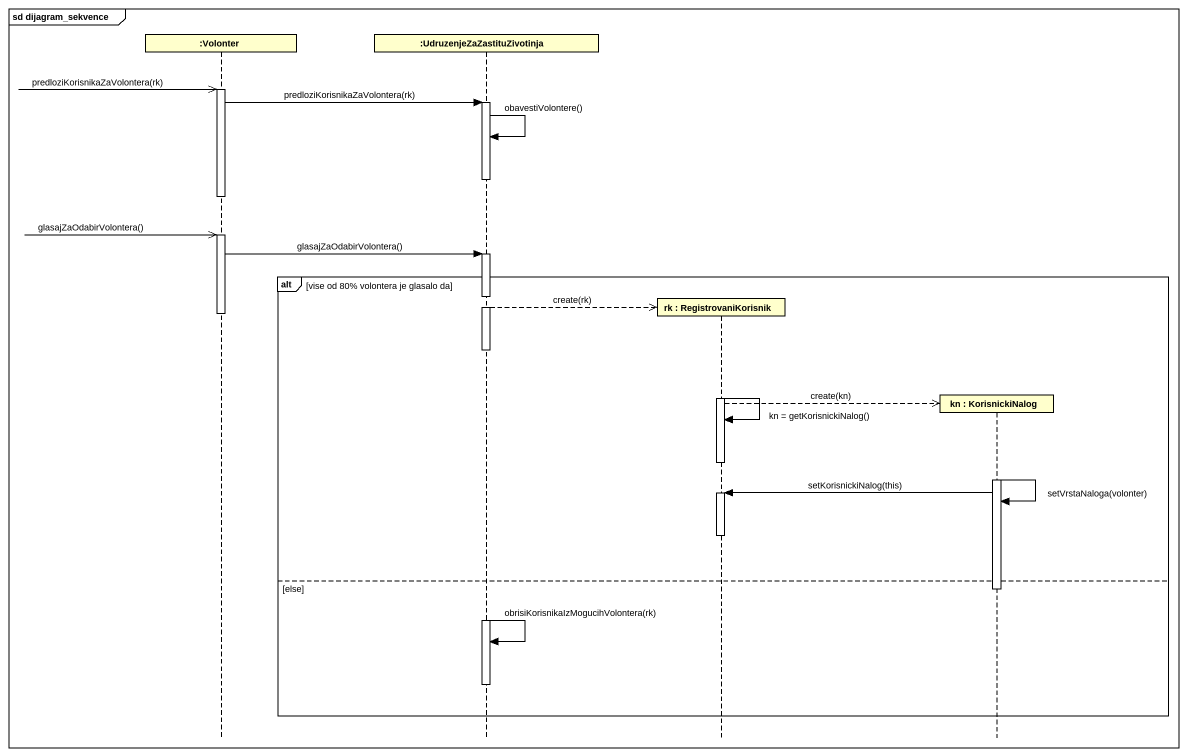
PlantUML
@startuml
mainframe sd dijagram_sekvence
hide footbox
participant ":Volonter" as Volonter
participant ":UdruzenjeZaZastituZivotinja" as UdruzenjeZaZastituZivotinja
participant "rk : RegistrovaniKorisnik" as rk
participant "kn : KorisnickiNalog" as kn

Volonter ->> Volonter : predloziKorisnikaZaVolontera(rk)
activate Volonter
Volonter -> UdruzenjeZaZastituZivotinja : predloziKorisnikaZaVolontera(rk)
activate UdruzenjeZaZastituZivotinja
UdruzenjeZaZastituZivotinja -> UdruzenjeZaZastituZivotinja : obavestiVolontere()
deactivate UdruzenjeZaZastituZivotinja
deactivate Volonter
Volonter ->> Volonter : glasajZaOdabirVolontera()
activate Volonter
Volonter -> UdruzenjeZaZastituZivotinja : glasajZaOdabirVolontera()
activate UdruzenjeZaZastituZivotinja
alt vise od 80% volontera je glasalo da
  UdruzenjeZaZastituZivotinja -->> rk ** : create(rk)
  deactivate Volonter
  deactivate UdruzenjeZaZastituZivotinja
  activate rk
  rk -->> kn ** : create(kn)
  rk -> rk : kn = getKorisnickiNalog()
  deactivate rk
  activate kn
  kn -> rk : setKorisnickiNalog(this)
  activate rk
  kn -> kn : setVrstaNaloga(volonter)
  deactivate rk
else else
  deactivate kn
  activate UdruzenjeZaZastituZivotinja
  UdruzenjeZaZastituZivotinja -> UdruzenjeZaZastituZivotinja : obrisiKorisnikaIzMogucihVolontera(rk)
  deactivate UdruzenjeZaZastituZivotinja
end
@enduml
